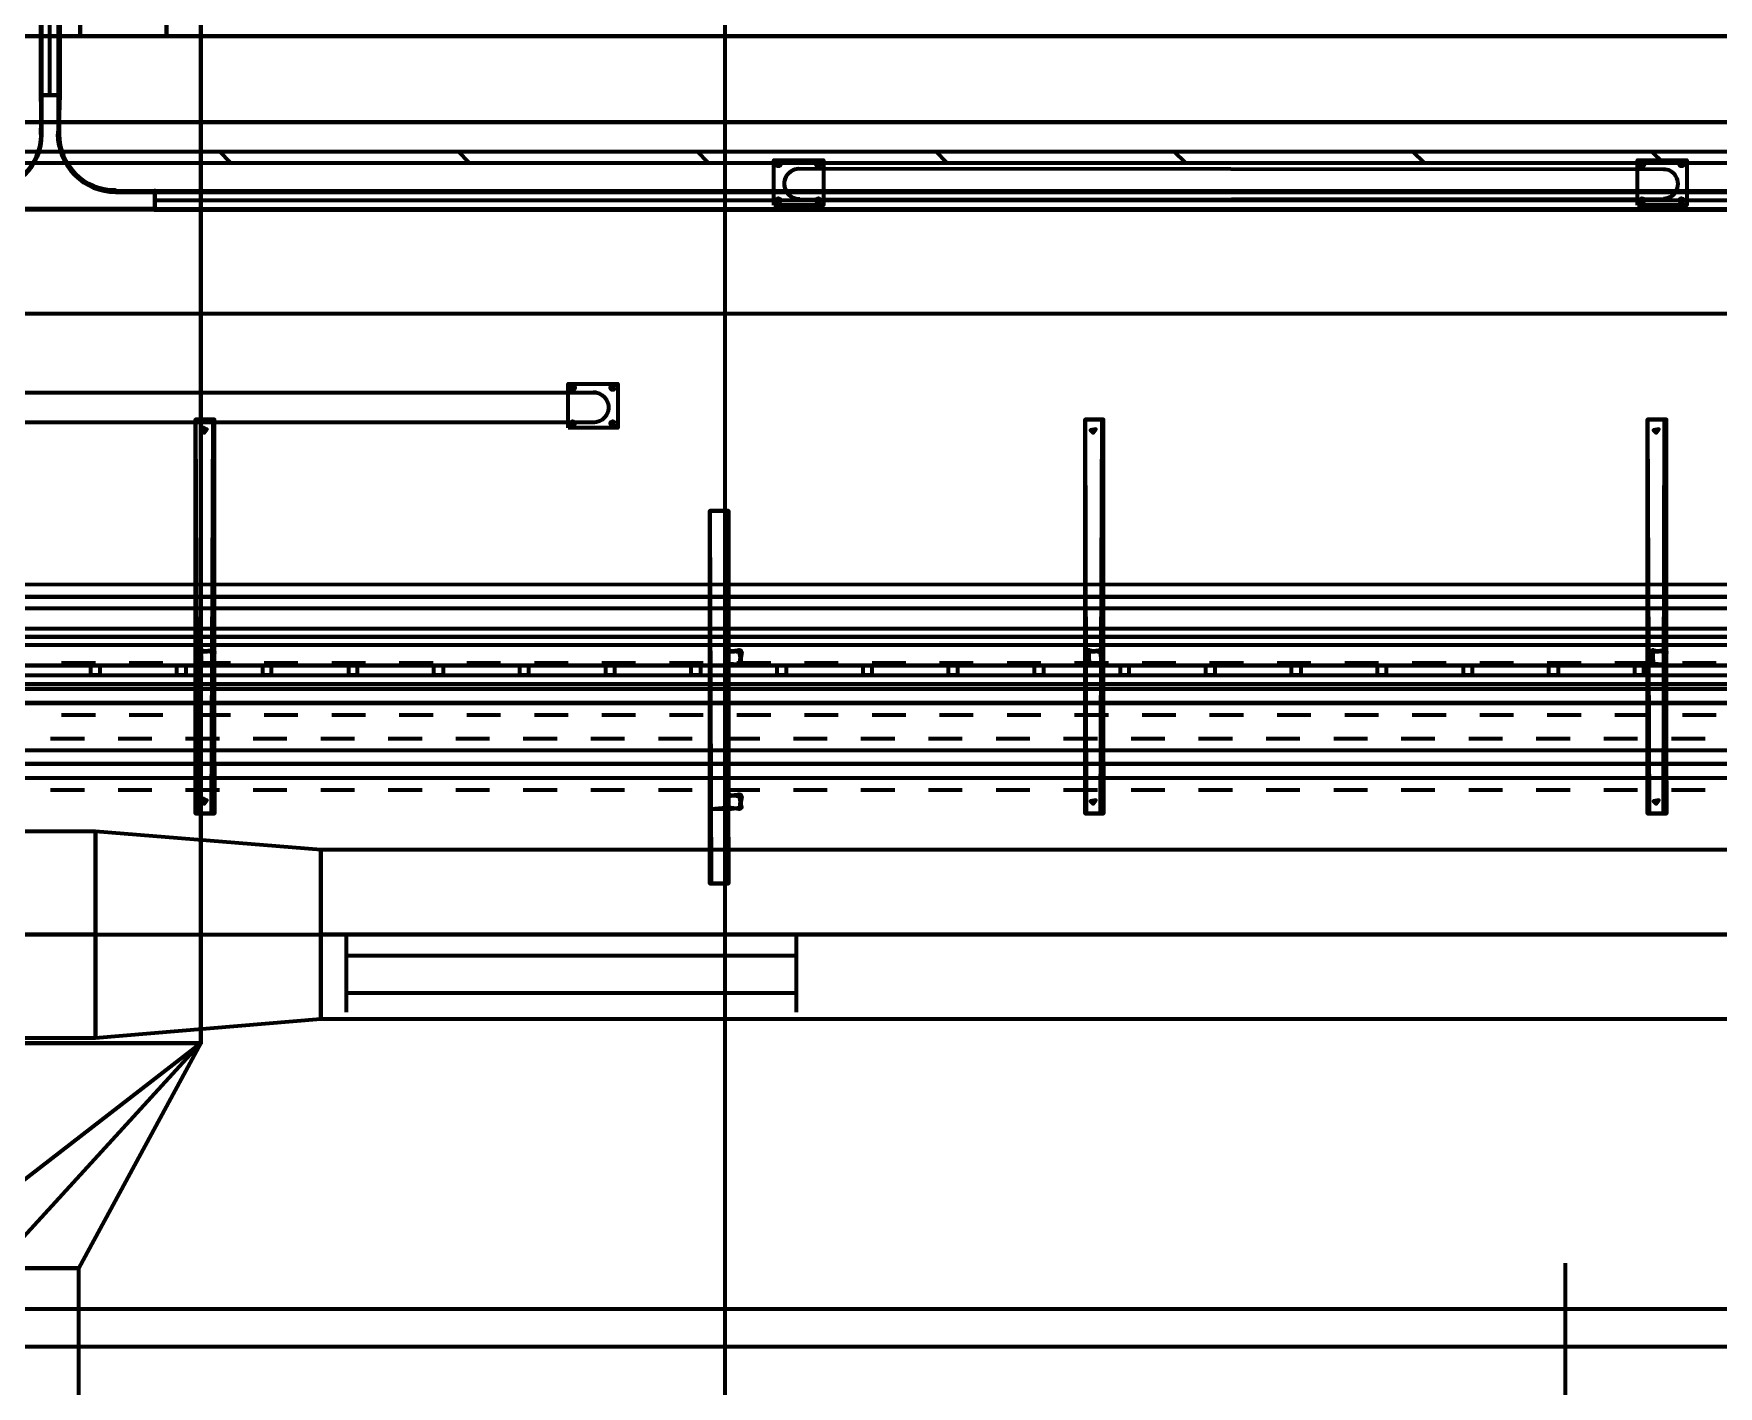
# Model space of a CAD drawing. Extents: x 0 to 1153, y 0 to 816.
# Drawn here: x 386.17 to 415.21, y 555.69 to 579 of the extents above; entities that cross this region are included whole.
import ezdxf

# ---------------------------------------------------------------- set-up
doc = ezdxf.new("R2010")
doc.units = 0
doc.header["$MEASUREMENT"] = 0
for name, color, linetype in [('Arch', 7, 'Continuous'), ('EQUIPMENTS', 7, 'Continuous'), ('Hatch', 7, 'Continuous'), ('HVAC', 7, 'Continuous'), ('PIPE', 7, 'Continuous')]:
    doc.layers.add(name, color=color, linetype=linetype)

msp = doc.modelspace()

# ---------------------------------------------------------------- linework, layer by layer
at = {"layer": 'Arch', "color": 11, "linetype": 'Continuous', "lineweight": 211}
for p, q in [((398.092, 361.77), (398.092, 717.391)), ((389.562, 576.781), (389.371, 576.972)), ((393.679, 576.781), (393.488, 576.972)), ((397.796, 576.781), (397.605, 576.972)), ((401.913, 576.781), (401.722, 576.972)), ((406.03, 576.781), (405.829, 576.972)), ((410.147, 576.781), (409.945, 576.972)), ((414.263, 576.781), (414.062, 576.972)), ((917.988, 574.178), (110.871, 574.178))]:
    msp.add_line(p, q, dxfattribs=at)
for points in [[(113.961, 576.972), (487.701, 576.972), (487.701, 638.81), (487.892, 638.81), (683.154, 638.81), (683.154, 638.609), (683.154, 383.254), (870.49, 383.254), (870.49, 383.053), (683.154, 383.053), (682.964, 383.064), (487.892, 383.064), (487.701, 383.064), (487.701, 454.3), (113.961, 454.3)], [(232.177, 578.961), (461.116, 578.961), (462.608, 578.961), (494.834, 578.961), (462.608, 578.961), (462.608, 632.09), (462.608, 633.571), (231.436, 633.571), (462.608, 633.571), (462.608, 632.09), (462.608, 578.961), (462.608, 633.095), (462.608, 578.961), (461.116, 578.961), (461.116, 632.09), (232.918, 632.09), (461.116, 632.09), (461.116, 578.961), (461.116, 631.603), (461.116, 578.961), (233.669, 578.961), (233.669, 579.744), (233.669, 578.961), (232.177, 578.961)], [(386.969, 578.961), (388.461, 578.961), (386.969, 578.961)], [(232.177, 577.48), (233.669, 577.48), (233.669, 577.511), (193.601, 577.511), (232.918, 577.511), (233.669, 577.511), (233.669, 577.48), (494.834, 577.48)], [(494.834, 577.48), (232.177, 577.48)], [(113.961, 576.781), (487.701, 576.781), (487.701, 454.501), (113.961, 454.501)], [(414.481, 576.284), (414.438, 576.229), (414.383, 576.189), (414.332, 576.168), (414.278, 576.157), (414.264, 576.157)], [(380.894, 572.819), (395.869, 572.819), (395.922, 572.803), (395.97, 572.776), (396.012, 572.74), (396.045, 572.696), (396.068, 572.645), (396.08, 572.591), (396.08, 572.536), (396.068, 572.483), (396.045, 572.432), (396.012, 572.387), (395.97, 572.351), (395.922, 572.324), (395.869, 572.309), (395.838, 572.304), (380.95, 572.304)]]:
    msp.add_lwpolyline(points, dxfattribs=at)
for points in [[(386.969, 631.603), (386.969, 578.961), (386.969, 631.603), (388.461, 631.603), (388.461, 578.961), (388.461, 631.603)], [(398.928, 576.051), (398.928, 576.823), (399.785, 576.823), (399.785, 576.051)], [(413.819, 576.051), (413.819, 576.823), (414.666, 576.823), (414.666, 576.051)], [(395.383, 572.209), (395.383, 572.971), (396.24, 572.971), (396.24, 572.209)], [(395.814, 572.823), (395.869, 572.819)]]:
    msp.add_lwpolyline(points, close=True, dxfattribs=at)
msp.add_lwpolyline([(414.481, 576.548, 0.273532), (414.263, 576.665), (399.347, 576.675), (399.293, 576.664), (399.242, 576.643), (399.187, 576.603), (399.144, 576.548), (399.121, 576.497), (399.11, 576.443), (399.11, 576.389), (399.121, 576.335), (399.152, 576.272), (399.198, 576.22), (399.255, 576.182), (399.306, 576.164), (399.362, 576.146), (414.278, 576.157), (414.332, 576.168), (414.383, 576.189), (414.438, 576.229), (414.481, 576.284, 0.273603)], format="xyb", close=True, dxfattribs=at)
for centre in [(399.008, 576.755), (399.695, 576.755), (413.898, 576.755), (414.576, 576.755), (413.898, 576.13), (399.008, 576.13), (399.695, 576.13), (414.576, 576.13), (395.462, 572.902), (396.15, 572.902), (395.462, 572.288), (396.15, 572.288)]:
    msp.add_circle(centre, 0.037, dxfattribs=at)
msp.add_arc((399.367, 576.416), 0.259, 91.3142, 271.8078, dxfattribs=at)
at = {"layer": 'EQUIPMENTS', "color": 251, "linetype": 'Continuous', "lineweight": 211}
for p, q in [((412.57, 557.816), (412.57, 534.607)), ((645.329, 557.022), (113.961, 557.022)), ((645.329, 556.376), (113.961, 556.376))]:
    msp.add_line(p, q, dxfattribs=at)
at = {"layer": 'Hatch', "color": 5, "linetype": 'Continuous', "lineweight": 211}
for p, q in [((386.45, 577.945), (386.45, 603.483)), ((388.26, 576.136), (500.877, 576.136)), ((477.414, 567.796), (113.961, 567.796)), ((391.562, 562.144), (391.562, 563.446)), ((399.32, 562.144), (399.32, 563.446)), ((391.562, 563.118), (399.32, 563.118)), ((391.562, 562.472), (399.32, 562.472))]:
    msp.add_line(p, q, dxfattribs=at)
for points in [[(386.313, 605.028), (386.313, 603.483), (386.292, 604.065), (386.313, 603.483), (386.599, 603.483), (386.599, 577.945), (386.599, 603.483), (386.62, 577.945), (386.599, 603.483), (386.313, 603.483), (386.292, 577.945), (386.313, 603.483), (386.292, 577.945), (386.62, 577.945), (386.313, 577.945), (386.599, 577.945), (386.609, 577.273, 0.414198), (387.578, 576.305, -0.414198), (386.588, 577.273, 0.414214), (387.583, 576.273), (388.26, 576.273), (388.26, 575.987), (384.641, 575.987)], [(385.313, 576.305, 0.414191), (386.302, 577.273, -0.414223), (385.313, 576.305, 0.414191), (386.313, 577.268), (386.313, 577.945), (386.313, 603.483)], [(385.313, 576.284, 0.414223), (386.313, 577.268), (386.292, 577.945), (386.62, 577.945), (386.599, 577.268), (386.599, 577.945), (386.62, 577.945), (386.588, 577.273, 0.414214), (387.583, 576.294), (388.26, 576.294), (388.26, 576.294), (387.583, 576.273), (388.26, 576.294), (500.877, 576.294), (388.26, 576.273), (500.877, 576.273), (388.26, 576.294), (388.26, 575.966), (384.641, 575.966)]]:
    msp.add_lwpolyline(points, format="xyb", dxfattribs=at)
for points in [[(386.292, 577.945), (386.292, 577.945), (386.292, 577.268), (386.313, 577.945)], [(113.961, 568.113), (477.414, 568.113), (477.414, 567.468), (477.414, 568.113), (477.414, 567.468), (113.961, 567.468), (477.414, 567.468), (477.414, 568.113), (113.961, 568.113), (477.414, 568.113)], [(387.149, 567.955), (387.318, 567.955), (387.318, 568.113), (387.149, 568.113), (387.149, 567.955), (387.318, 567.955), (387.318, 568.113), (387.149, 568.113)], [(388.631, 567.955), (388.8, 567.955), (388.8, 568.113), (388.631, 568.113), (388.631, 567.955), (388.8, 567.955), (388.8, 568.113), (388.631, 568.113)], [(390.112, 567.955), (390.271, 567.955), (390.271, 568.113), (390.112, 568.113), (390.112, 567.955), (390.271, 567.955), (390.271, 568.113), (390.112, 568.113)], [(391.594, 567.955), (391.753, 567.955), (391.753, 568.113), (391.594, 568.113), (391.594, 567.955), (391.753, 567.955), (391.753, 568.113), (391.594, 568.113)], [(393.065, 567.955), (393.234, 567.955), (393.234, 568.113), (393.065, 568.113), (393.065, 567.955), (393.234, 567.955), (393.234, 568.113), (393.065, 568.113)], [(394.547, 567.955), (394.705, 567.955), (394.705, 568.113), (394.547, 568.113), (394.547, 567.955), (394.705, 567.955), (394.705, 568.113), (394.547, 568.113)], [(396.028, 567.955), (396.187, 567.955), (396.187, 568.113), (396.028, 568.113), (396.028, 567.955), (396.187, 567.955), (396.187, 568.113), (396.028, 568.113)], [(397.499, 567.955), (397.669, 567.955), (397.669, 568.113), (397.499, 568.113), (397.499, 567.955), (397.669, 567.955), (397.669, 568.113), (397.499, 568.113)], [(398.981, 567.955), (399.15, 567.955), (399.15, 568.113), (398.981, 568.113), (398.981, 567.955), (399.15, 567.955), (399.15, 568.113), (398.981, 568.113)], [(400.463, 567.955), (400.622, 567.955), (400.622, 568.113), (400.463, 568.113), (400.463, 567.955), (400.622, 567.955), (400.622, 568.113), (400.463, 568.113)], [(401.934, 567.955), (402.103, 567.955), (402.103, 568.113), (401.934, 568.113), (401.934, 567.955), (402.103, 567.955), (402.103, 568.113), (401.934, 568.113)], [(403.415, 567.955), (403.585, 567.955), (403.585, 568.113), (403.415, 568.113), (403.415, 567.955), (403.585, 567.955), (403.585, 568.113), (403.415, 568.113)], [(404.897, 567.955), (405.056, 567.955), (405.056, 568.113), (404.897, 568.113), (404.897, 567.955), (405.056, 567.955), (405.056, 568.113), (404.897, 568.113)], [(406.368, 567.955), (406.538, 567.955), (406.538, 568.113), (406.368, 568.113), (406.368, 567.955), (406.538, 567.955), (406.538, 568.113), (406.368, 568.113)], [(407.85, 567.955), (408.019, 567.955), (408.019, 568.113), (407.85, 568.113), (407.85, 567.955), (408.019, 567.955), (408.019, 568.113), (407.85, 568.113)], [(409.332, 567.955), (409.49, 567.955), (409.49, 568.113), (409.332, 568.113), (409.332, 567.955), (409.49, 567.955), (409.49, 568.113), (409.332, 568.113)], [(410.813, 567.955), (410.972, 567.955), (410.972, 568.113), (410.813, 568.113), (410.813, 567.955), (410.972, 567.955), (410.972, 568.113), (410.813, 568.113)], [(412.284, 567.955), (412.454, 567.955), (412.454, 568.113), (412.284, 568.113), (412.284, 567.955), (412.454, 567.955), (412.454, 568.113), (412.284, 568.113)], [(413.766, 567.955), (413.925, 567.955), (413.925, 568.113), (413.766, 568.113), (413.766, 567.955), (413.925, 567.955), (413.925, 568.113), (413.766, 568.113)], [(477.414, 567.468), (478.388, 567.468), (477.414, 567.468), (477.414, 567.637), (477.414, 567.468), (113.961, 567.468)]]:
    msp.add_lwpolyline(points, close=True, dxfattribs=at)
for points in [[(386.62, 577.945), (386.62, 577.945), (386.62, 577.945)], [(500.877, 575.966), (388.26, 575.966), (388.26, 576.294), (388.26, 575.966), (384.641, 575.966)], [(388.26, 576.294), (388.26, 576.294), (388.26, 576.294)], [(384.641, 575.987), (388.26, 575.987), (500.877, 575.987), (388.26, 575.966), (500.877, 575.966)], [(388.26, 575.966), (388.26, 575.966), (388.26, 575.966)]]:
    msp.add_lwpolyline(points, dxfattribs=at)
at = {"layer": 'Hatch', "color": 3, "linetype": 'Continuous', "lineweight": 211}
for points in [[(389.234, 565.563), (388.959, 565.563), (389.287, 565.563), (388.959, 565.563), (389.234, 565.563), (389.266, 572.357), (389.287, 565.563), (389.287, 572.357), (388.959, 572.357), (388.959, 565.563), (388.959, 572.357), (388.99, 565.563)], [(389.234, 572.357), (388.959, 572.357), (389.234, 572.357), (389.287, 572.357), (388.99, 572.357)], [(389.065, 572.172), (389.097, 572.217), (389.157, 572.187), (389.065, 572.172), (389.108, 572.125), (389.157, 572.187), (389.065, 572.172), (389.097, 572.217), (389.157, 572.187), (389.16, 572.176)], [(404.558, 565.563), (404.294, 565.563), (404.611, 565.563), (404.294, 565.563), (404.558, 565.563), (404.59, 572.357), (404.611, 565.563), (404.611, 572.357), (404.294, 572.357), (404.294, 565.563), (404.294, 572.357), (404.315, 565.563)], [(404.558, 572.357), (404.294, 572.357), (404.558, 572.357), (404.611, 572.357), (404.315, 572.357)], [(404.389, 572.172), (404.482, 572.187), (404.389, 572.172), (404.433, 572.125), (404.482, 572.187), (404.389, 572.172), (404.482, 572.187), (404.482, 572.187)], [(414.263, 565.563), (413.988, 565.563), (414.316, 565.563), (413.988, 565.563), (414.263, 565.563), (414.285, 572.357), (414.316, 565.563), (414.316, 572.357), (413.988, 572.357), (413.988, 565.563), (413.988, 572.357), (414.02, 565.563)], [(414.263, 572.357), (413.988, 572.357), (414.263, 572.357), (414.316, 572.357), (414.02, 572.357)], [(414.094, 572.172), (414.187, 572.187), (414.094, 572.172), (414.138, 572.125), (414.187, 572.187), (414.094, 572.172), (414.187, 572.187), (414.187, 572.187)], [(398.092, 564.356), (397.828, 564.356), (398.145, 564.356), (397.828, 564.356), (398.092, 564.356), (398.124, 570.78), (398.145, 564.356), (398.145, 570.78), (398.145, 565.637), (397.849, 565.637), (397.828, 570.78), (397.828, 565.637), (397.828, 570.78), (397.828, 564.356), (397.828, 570.78), (397.849, 564.356)], [(389.065, 565.78), (389.097, 565.825), (389.157, 565.795), (389.065, 565.78), (389.108, 565.732), (389.157, 565.795), (389.065, 565.78), (389.097, 565.825), (389.157, 565.795), (389.16, 565.784)], [(404.389, 565.78), (404.482, 565.795), (404.389, 565.78), (404.433, 565.732), (404.482, 565.795), (404.389, 565.78), (404.482, 565.795), (404.482, 565.795)], [(414.094, 565.78), (414.187, 565.795), (414.094, 565.78), (414.138, 565.732), (414.187, 565.795), (414.094, 565.78), (414.187, 565.795), (414.187, 565.795)], [(397.849, 565.637), (398.104, 565.665), (397.849, 565.637), (398.104, 565.665), (398.104, 565.665)]]:
    msp.add_lwpolyline(points, dxfattribs=at)
for points in [[(398.092, 570.78), (397.849, 570.78), (398.145, 570.78), (397.828, 570.78), (398.124, 570.78), (397.849, 570.78), (398.092, 570.78), (398.145, 570.78), (397.828, 570.78), (398.124, 570.78), (398.124, 565.637)], [(389.043, 568.351), (389.055, 568.367), (389.058, 568.367), (389.022, 568.351), (389.029, 568.373), (389.05, 568.387), (389.056, 568.388), (389.043, 568.351), (389.046, 568.361), (389.055, 568.367), (389.058, 568.367), (389.022, 568.351), (389.029, 568.373), (389.059, 568.388)], [(389.25, 568.367), (389.265, 568.356), (389.265, 568.353), (389.25, 568.388), (389.272, 568.381), (389.286, 568.36), (389.287, 568.354), (389.25, 568.367), (389.259, 568.364), (389.265, 568.356), (389.265, 568.353), (389.25, 568.388), (389.272, 568.381), (389.286, 568.36), (389.287, 568.354), (389.054, 568.346), (389.065, 568.134), (389.276, 568.145), (389.287, 568.346), (389.255, 568.113), (389.033, 568.145), (389.065, 568.378), (389.276, 568.346), (389.255, 568.134), (389.054, 568.145), (389.065, 568.357), (389.255, 568.378), (389.033, 568.346), (389.065, 568.113), (389.287, 568.145)], [(398.124, 568.351), (398.136, 568.367), (398.138, 568.367), (398.103, 568.351), (398.11, 568.373), (398.131, 568.387), (398.137, 568.388), (398.124, 568.351), (398.127, 568.361), (398.136, 568.367), (398.138, 568.367), (398.103, 568.351), (398.11, 568.373), (398.14, 568.388)], [(398.33, 568.367), (398.345, 568.356), (398.346, 568.353), (398.33, 568.388), (398.352, 568.381), (398.366, 568.36), (398.367, 568.354), (398.33, 568.367), (398.34, 568.364), (398.345, 568.356), (398.346, 568.353), (398.33, 568.388), (398.352, 568.381), (398.366, 568.36), (398.367, 568.354), (398.134, 568.346), (398.145, 568.134), (398.357, 568.145), (398.378, 568.346), (398.336, 568.113), (398.113, 568.145), (398.145, 568.378), (398.357, 568.346), (398.336, 568.134), (398.134, 568.145), (398.145, 568.357), (398.336, 568.378), (398.113, 568.346), (398.145, 568.113), (398.378, 568.145)], [(404.347, 568.351), (404.359, 568.367), (404.361, 568.367), (404.326, 568.351), (404.333, 568.373), (404.354, 568.387), (404.36, 568.388), (404.347, 568.351), (404.35, 568.361), (404.359, 568.367), (404.361, 568.367), (404.326, 568.351), (404.333, 568.373), (404.363, 568.388)], [(404.553, 568.367), (404.568, 568.356), (404.569, 568.353), (404.553, 568.388), (404.575, 568.381), (404.589, 568.36), (404.59, 568.354), (404.553, 568.367), (404.563, 568.364), (404.568, 568.356), (404.569, 568.353), (404.553, 568.388), (404.575, 568.381), (404.589, 568.36), (404.59, 568.354), (404.347, 568.346), (404.368, 568.134), (404.58, 568.145), (404.59, 568.346), (404.558, 568.113), (404.336, 568.145), (404.368, 568.378), (404.58, 568.346), (404.558, 568.134), (404.347, 568.145), (404.368, 568.357), (404.558, 568.378), (404.336, 568.346), (404.368, 568.113), (404.59, 568.145)], [(414.073, 568.351), (414.084, 568.367), (414.087, 568.367), (414.052, 568.351), (414.059, 568.373), (414.08, 568.387), (414.086, 568.388), (414.073, 568.351), (414.076, 568.361), (414.084, 568.367), (414.087, 568.367), (414.052, 568.351), (414.059, 568.373), (414.089, 568.388)], [(414.279, 568.367), (414.294, 568.356), (414.295, 568.353), (414.279, 568.388), (414.301, 568.381), (414.315, 568.36), (414.316, 568.354), (414.279, 568.367), (414.289, 568.364), (414.294, 568.356), (414.295, 568.353), (414.279, 568.388), (414.301, 568.381), (414.315, 568.36), (414.316, 568.354), (414.073, 568.346), (414.094, 568.134), (414.306, 568.145), (414.316, 568.346), (414.285, 568.113), (414.062, 568.145), (414.094, 568.378), (414.306, 568.346), (414.285, 568.134), (414.073, 568.145), (414.094, 568.357), (414.285, 568.378), (414.062, 568.346), (414.094, 568.113), (414.316, 568.145)], [(389.059, 568.134), (389.044, 568.145), (389.043, 568.149), (389.059, 568.113), (389.037, 568.12), (389.024, 568.139), (389.022, 568.147), (389.059, 568.134), (389.05, 568.138), (389.044, 568.145), (389.043, 568.149), (389.059, 568.113), (389.037, 568.12), (389.022, 568.15)], [(389.266, 568.15), (389.255, 568.135), (389.251, 568.135), (389.287, 568.15), (389.28, 568.129), (389.259, 568.114), (389.253, 568.113), (389.266, 568.15), (389.262, 568.141), (389.255, 568.135), (389.251, 568.135), (389.287, 568.15), (389.28, 568.129), (389.25, 568.113)], [(398.14, 568.134), (398.125, 568.145), (398.124, 568.149), (398.14, 568.113), (398.118, 568.12), (398.105, 568.139), (398.103, 568.147), (398.14, 568.134), (398.13, 568.138), (398.125, 568.145), (398.124, 568.149), (398.14, 568.113), (398.118, 568.12), (398.103, 568.15)], [(398.346, 568.15), (398.335, 568.135), (398.332, 568.135), (398.367, 568.15), (398.36, 568.129), (398.339, 568.114), (398.333, 568.113), (398.346, 568.15), (398.343, 568.141), (398.335, 568.135), (398.332, 568.135), (398.367, 568.15), (398.36, 568.129), (398.33, 568.113)], [(404.363, 568.134), (404.348, 568.145), (404.347, 568.149), (404.363, 568.113), (404.341, 568.12), (404.328, 568.139), (404.326, 568.147), (404.363, 568.134), (404.353, 568.138), (404.348, 568.145), (404.347, 568.149), (404.363, 568.113), (404.341, 568.12), (404.326, 568.15)], [(404.569, 568.15), (404.558, 568.135), (404.555, 568.135), (404.59, 568.15), (404.583, 568.129), (404.562, 568.114), (404.556, 568.113), (404.569, 568.15), (404.566, 568.141), (404.558, 568.135), (404.555, 568.135), (404.59, 568.15), (404.583, 568.129), (404.553, 568.113)], [(414.089, 568.134), (414.073, 568.147), (414.073, 568.149), (414.089, 568.113), (414.067, 568.12), (414.054, 568.139), (414.052, 568.147), (414.089, 568.134), (414.079, 568.138), (414.073, 568.147), (414.073, 568.149), (414.089, 568.113), (414.067, 568.12), (414.052, 568.15)], [(414.295, 568.15), (414.283, 568.135), (414.281, 568.135), (414.316, 568.15), (414.309, 568.129), (414.288, 568.114), (414.282, 568.113), (414.295, 568.15), (414.292, 568.141), (414.283, 568.135), (414.281, 568.135), (414.316, 568.15), (414.309, 568.129), (414.279, 568.113)], [(398.124, 565.864), (398.136, 565.88), (398.138, 565.88), (398.103, 565.864), (398.11, 565.886), (398.131, 565.9), (398.137, 565.901), (398.124, 565.864), (398.127, 565.874), (398.136, 565.88), (398.138, 565.88), (398.103, 565.864), (398.11, 565.886), (398.14, 565.901)], [(398.33, 565.88), (398.346, 565.868), (398.346, 565.866), (398.33, 565.901), (398.352, 565.894), (398.365, 565.876), (398.367, 565.867), (398.33, 565.88), (398.34, 565.877), (398.346, 565.868), (398.346, 565.866), (398.33, 565.901), (398.352, 565.894), (398.365, 565.876), (398.367, 565.867), (398.336, 565.88), (398.134, 565.859), (398.145, 565.647), (398.357, 565.669), (398.378, 565.859), (398.336, 565.637), (398.113, 565.669), (398.145, 565.891), (398.357, 565.859), (398.336, 565.647), (398.134, 565.669), (398.145, 565.88), (398.336, 565.891), (398.113, 565.859), (398.145, 565.637), (398.378, 565.669)], [(398.346, 565.674), (398.335, 565.659), (398.332, 565.658), (398.367, 565.674), (398.36, 565.652), (398.339, 565.638), (398.333, 565.637), (398.346, 565.674), (398.343, 565.664), (398.335, 565.659), (398.332, 565.658), (398.367, 565.674), (398.36, 565.652), (398.33, 565.637)]]:
    msp.add_lwpolyline(points, close=True, dxfattribs=at)
at = {"layer": 'Hatch', "color": 5, "linetype": 'Continuous', "lineweight": 211}
for p in [(386.292, 577.945), (386.313, 577.945), (386.62, 577.945), (388.26, 576.294), (388.26, 575.966)]:
    msp.add_point(p, dxfattribs=at)
at = {"layer": 'HVAC', "color": 6, "linetype": 'Continuous', "lineweight": 211}
for points in [[(379.021, 579.586), (389.054, 579.628), (379.021, 579.586), (389.054, 579.628), (389.054, 587.11), (379.021, 587.11), (389.054, 587.11), (379.021, 587.11), (389.054, 587.11), (379.021, 587.11), (389.054, 587.11), (379.021, 587.11), (389.054, 587.11), (389.054, 579.586), (389.054, 561.605), (379.021, 561.605)], [(379.021, 561.605), (389.054, 561.605), (379.021, 561.605), (389.054, 561.605), (389.054, 579.586), (379.021, 579.586), (389.054, 579.586), (379.021, 579.628), (389.054, 579.586), (379.021, 579.586), (389.054, 579.628), (379.021, 579.628), (389.054, 579.586), (379.021, 579.586), (389.054, 579.586), (379.021, 579.628), (389.054, 579.586), (379.021, 579.628)], [(446.215, 564.938), (446.215, 562.028), (446.215, 564.938), (391.118, 564.938), (387.234, 565.256), (337.968, 565.256), (337.968, 561.7), (387.234, 561.7), (391.118, 562.028), (446.215, 562.028)], [(387.234, 563.478), (387.234, 565.256), (387.234, 561.7), (387.234, 563.478), (387.234, 561.7), (387.234, 565.256), (387.234, 563.478), (391.118, 563.478), (391.118, 562.028), (391.118, 563.478), (391.118, 564.938), (391.118, 563.478)], [(391.118, 564.938), (391.118, 562.028), (391.118, 564.938)], [(337.968, 563.478), (387.234, 563.478), (337.968, 563.478), (334.084, 563.478), (324.21, 563.478), (334.084, 563.478)], [(446.215, 563.478), (391.118, 563.478), (446.215, 563.478)], [(379.021, 561.605), (381.127, 557.731), (379.021, 561.605), (389.054, 561.605), (386.948, 557.731), (389.054, 561.605), (386.948, 557.731), (381.127, 557.731)], [(381.127, 557.731), (386.948, 557.731), (389.054, 561.605), (384.037, 557.731)], [(381.127, 557.731), (386.948, 557.731), (389.054, 561.605), (385.498, 557.731)], [(389.054, 561.605), (386.948, 557.731)], [(381.127, 557.731), (386.948, 557.731), (384.037, 557.731)], [(381.127, 557.731), (386.948, 557.731), (381.127, 557.731)], [(386.948, 528.225), (386.948, 557.731), (384.037, 557.731)]]:
    msp.add_lwpolyline(points, dxfattribs=at)
msp.add_point((389.054, 561.605), dxfattribs=at)
msp.add_point((389.054, 561.605), dxfattribs=at)
at = {"layer": 'PIPE', "color": 152, "linetype": 'Continuous', "lineweight": 211}
for p, q in [((387.234, 568.156), (386.652, 568.156)), ((388.398, 568.156), (387.816, 568.156)), ((389.562, 568.156), (388.98, 568.156)), ((390.726, 568.156), (390.144, 568.156)), ((391.89, 568.156), (391.308, 568.156)), ((393.054, 568.156), (392.472, 568.156)), ((394.219, 568.156), (393.637, 568.156)), ((395.383, 568.156), (394.801, 568.156)), ((396.547, 568.156), (395.965, 568.156)), ((397.711, 568.156), (397.129, 568.156)), ((398.875, 568.156), (398.293, 568.156)), ((400.039, 568.156), (399.457, 568.156)), ((401.204, 568.156), (400.622, 568.156)), ((402.368, 568.156), (401.786, 568.156)), ((403.532, 568.156), (402.95, 568.156)), ((404.696, 568.156), (404.114, 568.156)), ((405.86, 568.156), (405.278, 568.156)), ((407.024, 568.156), (406.442, 568.156)), ((408.189, 568.156), (407.606, 568.156)), ((409.353, 568.156), (408.771, 568.156)), ((410.517, 568.156), (409.935, 568.156)), ((411.681, 568.156), (411.099, 568.156)), ((412.845, 568.156), (412.263, 568.156)), ((414.009, 568.156), (413.427, 568.156)), ((415.174, 568.156), (414.592, 568.156)), ((386.652, 567.267), (387.234, 567.267)), ((387.816, 567.267), (388.398, 567.267)), ((388.98, 567.267), (389.562, 567.267)), ((390.144, 567.267), (390.726, 567.267)), ((391.308, 567.267), (391.89, 567.267)), ((392.472, 567.267), (393.054, 567.267)), ((393.637, 567.267), (394.219, 567.267)), ((394.801, 567.267), (395.383, 567.267)), ((395.965, 567.267), (396.547, 567.267)), ((397.129, 567.267), (397.711, 567.267)), ((398.293, 567.267), (398.875, 567.267)), ((399.457, 567.267), (400.039, 567.267)), ((400.622, 567.267), (401.204, 567.267)), ((401.786, 567.267), (402.368, 567.267)), ((402.95, 567.267), (403.532, 567.267)), ((404.114, 567.267), (404.696, 567.267)), ((405.278, 567.267), (405.86, 567.267)), ((406.442, 567.267), (407.024, 567.267)), ((407.606, 567.267), (408.189, 567.267)), ((408.771, 567.267), (409.353, 567.267)), ((409.935, 567.267), (410.517, 567.267)), ((411.099, 567.267), (411.681, 567.267)), ((412.263, 567.267), (412.845, 567.267)), ((413.427, 567.267), (414.009, 567.267)), ((414.592, 567.267), (415.174, 567.267))]:
    msp.add_line(p, q, dxfattribs=at)
at = {"layer": 'PIPE', "color": 171, "linetype": 'Continuous', "lineweight": 211}
for p, q in [((387.043, 566.854), (386.461, 566.854)), ((388.207, 566.854), (387.625, 566.854)), ((389.371, 566.854), (388.789, 566.854)), ((390.536, 566.854), (389.954, 566.854)), ((391.7, 566.854), (391.118, 566.854)), ((392.864, 566.854), (392.282, 566.854)), ((394.028, 566.854), (393.446, 566.854)), ((395.192, 566.854), (394.61, 566.854)), ((396.356, 566.854), (395.774, 566.854)), ((397.521, 566.854), (396.938, 566.854)), ((398.685, 566.854), (398.103, 566.854)), ((399.849, 566.854), (399.267, 566.854)), ((401.013, 566.854), (400.431, 566.854)), ((402.177, 566.854), (401.595, 566.854)), ((403.341, 566.854), (402.759, 566.854)), ((404.506, 566.854), (403.924, 566.854)), ((405.67, 566.854), (405.088, 566.854)), ((406.834, 566.854), (406.252, 566.854)), ((407.998, 566.854), (407.416, 566.854)), ((409.162, 566.854), (408.58, 566.854)), ((410.326, 566.854), (409.744, 566.854)), ((411.491, 566.854), (410.908, 566.854)), ((412.655, 566.854), (412.073, 566.854)), ((413.819, 566.854), (413.237, 566.854)), ((414.983, 566.854), (414.401, 566.854)), ((386.461, 565.975), (387.043, 565.975)), ((387.625, 565.975), (388.207, 565.975)), ((388.789, 565.975), (389.371, 565.975)), ((389.954, 565.975), (390.536, 565.975)), ((391.118, 565.975), (391.7, 565.975)), ((392.282, 565.975), (392.864, 565.975)), ((393.446, 565.975), (394.028, 565.975)), ((394.61, 565.975), (395.192, 565.975)), ((395.774, 565.975), (396.356, 565.975)), ((396.938, 565.975), (397.521, 565.975)), ((398.103, 565.975), (398.685, 565.975)), ((399.267, 565.975), (399.849, 565.975)), ((400.431, 565.975), (401.013, 565.975)), ((401.595, 565.975), (402.177, 565.975)), ((402.759, 565.975), (403.341, 565.975)), ((403.924, 565.975), (404.506, 565.975)), ((405.088, 565.975), (405.67, 565.975)), ((406.252, 565.975), (406.834, 565.975)), ((407.416, 565.975), (407.998, 565.975)), ((408.58, 565.975), (409.162, 565.975)), ((409.744, 565.975), (410.326, 565.975)), ((410.908, 565.975), (411.491, 565.975)), ((412.073, 565.975), (412.655, 565.975)), ((413.237, 565.975), (413.819, 565.975)), ((414.401, 565.975), (414.983, 565.975))]:
    msp.add_line(p, q, dxfattribs=at)
at = {"layer": 'PIPE', "color": 3, "linetype": 'Continuous', "lineweight": 211}
msp.add_lwpolyline([(113.961, 569.489), (480.96, 569.521), (481.076, 569.489), (481.452, 569.5, -0.414281), (481.648, 569.304, 0.414281), (481.405, 569.494), (481.349, 569.47), (481.294, 569.42), (481.266, 569.366), (481.256, 569.304, 0.414185), (481.457, 569.098), (481.076, 569.076), (480.96, 569.098), (113.961, 569.098)], format="xyb", dxfattribs=at)
for points in [[(481.457, 568.791), (481.457, 566.663), (481.457, 568.791), (481.457, 569.299), (480.96, 569.299), (113.961, 569.299), (480.96, 569.299)], [(113.961, 568.473), (480.504, 568.473), (480.504, 568.748), (480.61, 568.78), (480.504, 568.748), (113.961, 568.748)], [(113.961, 568.611), (480.504, 568.611), (113.961, 568.611)]]:
    msp.add_lwpolyline(points, dxfattribs=at)
at = {"layer": 'PIPE', "color": 142, "linetype": 'Continuous', "lineweight": 211}
msp.add_lwpolyline([(113.961, 567.478), (480.653, 567.478), (480.653, 567.944), (113.961, 567.944)], dxfattribs=at)
at = {"layer": 'PIPE', "color": 162, "linetype": 'Continuous', "lineweight": 211}
msp.add_lwpolyline([(113.961, 567.711), (480.653, 567.711), (113.961, 567.711)], dxfattribs=at)
at = {"layer": 'PIPE', "color": 161, "linetype": 'Continuous', "lineweight": 211}
msp.add_lwpolyline([(113.961, 566.177), (479.118, 566.177), (479.118, 566.653), (113.961, 566.653)], dxfattribs=at)
at = {"layer": 'PIPE', "color": 181, "linetype": 'Continuous', "lineweight": 211}
msp.add_lwpolyline([(113.961, 566.42), (479.118, 566.42), (113.961, 566.42)], dxfattribs=at)

doc.saveas('drawing.dxf')
